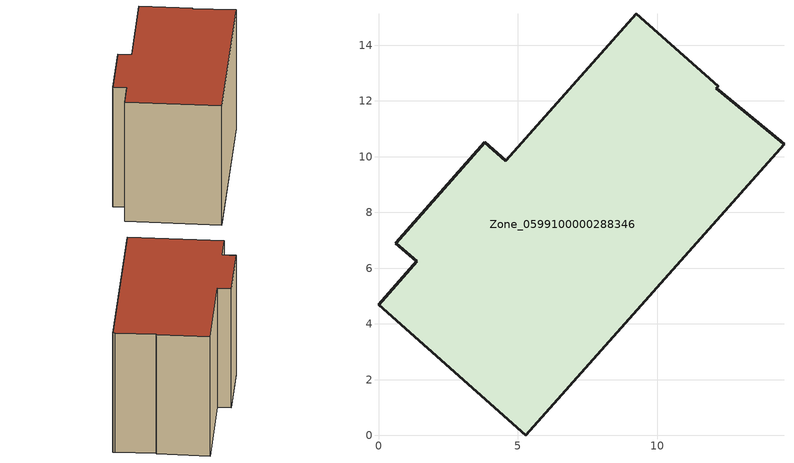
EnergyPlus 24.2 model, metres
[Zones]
Zone_0599100000288346
 floor ground (C_G): 14.43,10.54 14.55,10.44 5.29,0 0,4.69 1.37,6.24 0.62,6.9 3.82,10.51 4.57,9.85 9.24,15.13 12.19,12.53 12.12,12.45 z0
 wall outside (C_F): 4.57,9.85 3.82,10.51 0.62,6.9 1.37,6.24 0,4.69 5.29,0 14.55,10.44 14.43,10.54 12.12,12.45 12.19,12.53 9.24,15.13 4.57,9.85 z0:10.01
 roof outside (C_R): 14.55,10.44 14.43,10.54 12.12,12.45 12.19,12.53 9.24,15.13 4.57,9.85 3.82,10.51 0.62,6.9 1.37,6.24 0,4.69 5.29,0 z10.01
[BUILDING]
Pand.0599100000288346: North Axis=0; Terrain=City; Loads Convergence Tolerance Value=0.04; Temperature Convergence Tolerance Value=0.4; Solar Distribution=FullExterior; Maximum Number of Warmup Days=25; Minimum Number of Warmup Days=1
[Site:Location]
Rotterdam.The.Hague.AP_ZH_NLD Design_Conditions: Latitude=51.96; Longitude=4.45; Time Zone=1; Elevation=-4.5
[SITE:GROUNDTEMPERATURE:BUILDINGSURFACE]
18, 18, 18, 18, 18, 18, 18, 18, 18, 18, 18, 18
[MATERIAL] Thermal Absorptance=0.9; Solar Absorptance=0.7; Visible Absorptance=0.7
Name | Roughness | Thickness | Conductivity | Density | Specific Heat
G.D.1965-1974 | MediumSmooth | 0.15 | 0.882353 | 540 | 1210
F.D.1965-1974 | Rough | 0.3 | 0.697674 | 1920 | 840
R.D.1965-1974 | MediumRough | 0.2 | 0.232558 | 1500 | 1000
[CONSTRUCTION]
C_G: G.D.1965-1974
C_F: F.D.1965-1974
C_R: R.D.1965-1974
[ZONE]
Zone_0599100000288346: Type=1; Multiplier=1; Ceiling Height=Autocalculate; Volume=Autocalculate; Floor Area=autocalculate; Part of Total Floor Area=Yes
[ZONEINFILTRATION:DESIGNFLOWRATE]
Infil_Zone_0599100000288346: Zone or ZoneList or Space or SpaceList=Zone_0599100000288346; Schedule=AlwaysOn; Design Flow Rate Calculation Method=Flow/Area; Flow Rate per Floor Area=0.0042; Constant Term Coefficient=1; Temperature Term Coefficient=0; Velocity Term Coefficient=0; Velocity Squared Term Coefficient=0
[HVACTEMPLATE:ZONE:IDEALLOADSAIRSYSTEM]
Zone_0599100000288346: Maximum Heating Supply Air Temperature=50; Minimum Cooling Supply Air Temperature=13; Maximum Heating Supply Air Humidity Ratio=0.0156; Minimum Cooling Supply Air Humidity Ratio=0.0077; Heating Limit=NoLimit; Cooling Limit=NoLimit; Dehumidification Control Type=ConstantSensibleHeatRatio; Cooling Sensible Heat Ratio=0.7; Dehumidification Setpoint=60; Humidification Control Type=None; Humidification Setpoint=30; Outdoor Air Method=None; Outdoor Air Flow Rate per Person=0.00944; Outdoor Air Flow Rate per Zone Floor Area=0; Outdoor Air Flow Rate per Zone=0; Demand Controlled Ventilation Type=None; Outdoor Air Economizer Type=NoEconomizer; Heat Recovery Type=None; Sensible Heat Recovery Effectiveness=0.7; Latent Heat Recovery Effectiveness=0.65
[ZONECONTROL:THERMOSTAT]
ThermostatControl_Zone_0599100000288346: Zone or ZoneList=Zone_0599100000288346; Control Type Schedule=DualSetpointControlType; Control 1=Thermostat_Zone_0599100000288346; Temperature Difference Between Cutout And Setpoint=0
[THERMOSTATSETPOINT:DUALSETPOINT]
Thermostat_Zone_0599100000288346: Heating Setpoint Temperature Schedule=HeatingSetpoint_Zone_0599100000288346; Cooling Setpoint Temperature Schedule=CoolingSetpoint_Zone_0599100000288346
[SCHEDULE:COMPACT]
HeatingSetpoint_Zone_0599100000288346: Through: 12/31, For: AllDays, Until: 24:00, 21
CoolingSetpoint_Zone_0599100000288346: Through: 12/31, For: AllDays, Until: 24:00, 24
DualSetpointControlType: Through: 12/31, For: AllDays, Until: 24:00, 4
AlwaysOn: Through: 12/31, For: AllDays, Until: 24:00, 1
